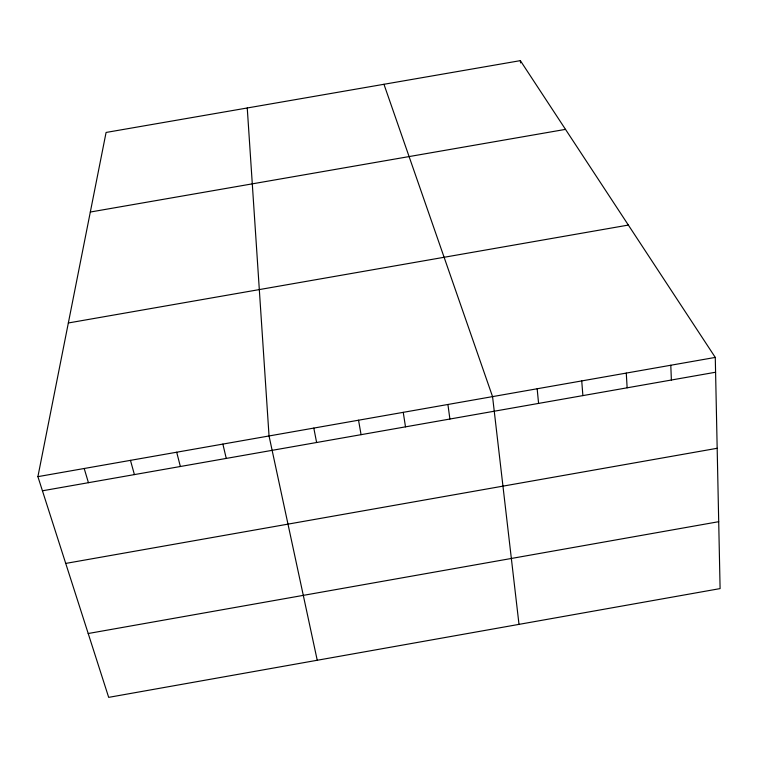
<?xml version="1.0" encoding="UTF-8"?>
<svg xmlns="http://www.w3.org/2000/svg" width="758" height="758" viewBox="0 0 758 758"><rect width="100%" height="100%" fill="white"/><g stroke="black" fill="none" stroke-linecap="round" stroke-linejoin="round"><path stroke-width="1.14" d="M37.9 476.649L106.082 132.451L520.358 60.64L715.277 357.416L720.1 588.596L108.678 697.36L37.9 476.649L715.277 357.416M65.728 563.421L717.172 448.281M88.203 633.517L718.707 521.693M68.343 322.974L628.354 225.069M42.439 490.796L715.58 372.235M90.316 212.032L565.506 129.372M383.955 84.28L492.558 396.624L519.003 624.374M84.195 468.501L88.44 482.694M130.461 460.362L134.412 474.593M176.69 452.223L180.357 466.502M222.88 444.093L226.254 458.419M317.242 660.265L269.043 435.964L247.25 107.977M313.812 428.09L316.617 442.501M358.543 420.207L361.073 434.675M403.247 412.343L405.502 426.849M447.921 404.478L449.892 419.032M537.166 388.769L538.578 403.408M520.358 60.64L520.566 62.905M581.737 380.923L582.883 395.6M626.279 373.088L627.141 387.812M670.792 365.252L671.38 380.014"/></g></svg>
